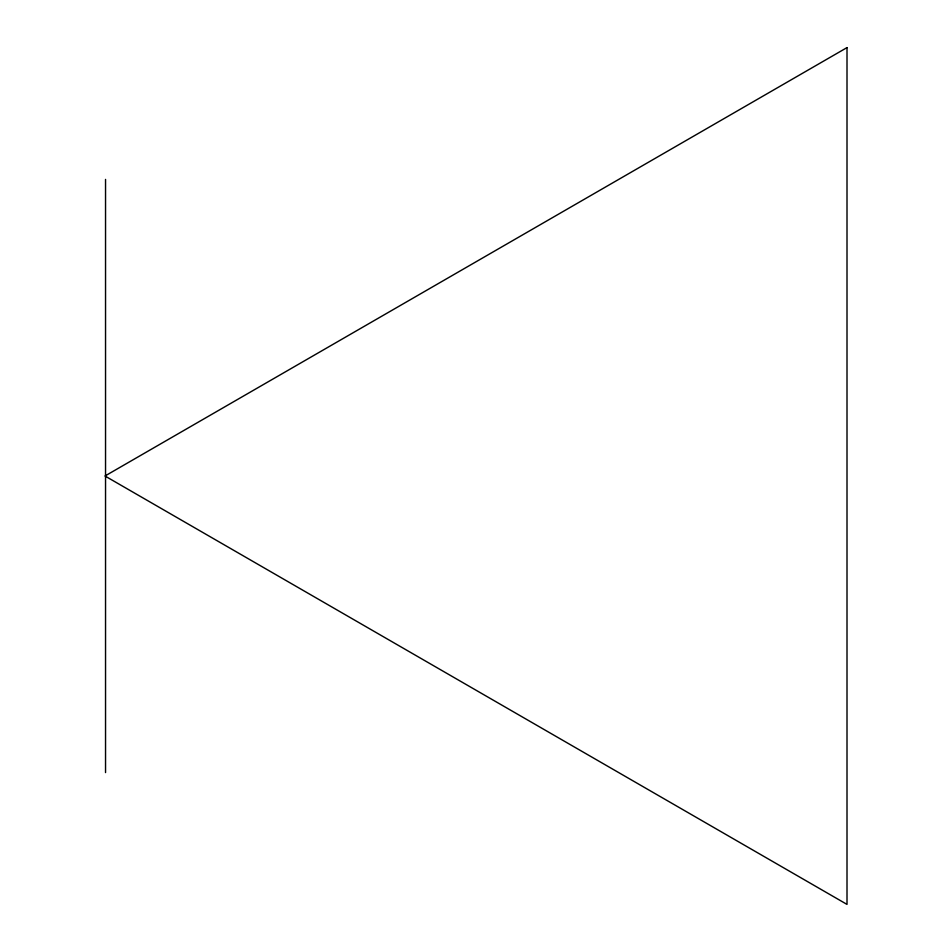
<?xml version="1.0" encoding="UTF-8"?>
<svg xmlns="http://www.w3.org/2000/svg" width="952" height="952" viewBox="0 0 952 952"><rect width="100%" height="100%" fill="white"/><g stroke="black" fill="none" stroke-linecap="round" stroke-linejoin="round"><path stroke-width="1.43" d="M105.541 179.416L105.541 772.584M847.006 47.6L104.994 476L847.006 904.4L847.006 47.6"/></g></svg>
